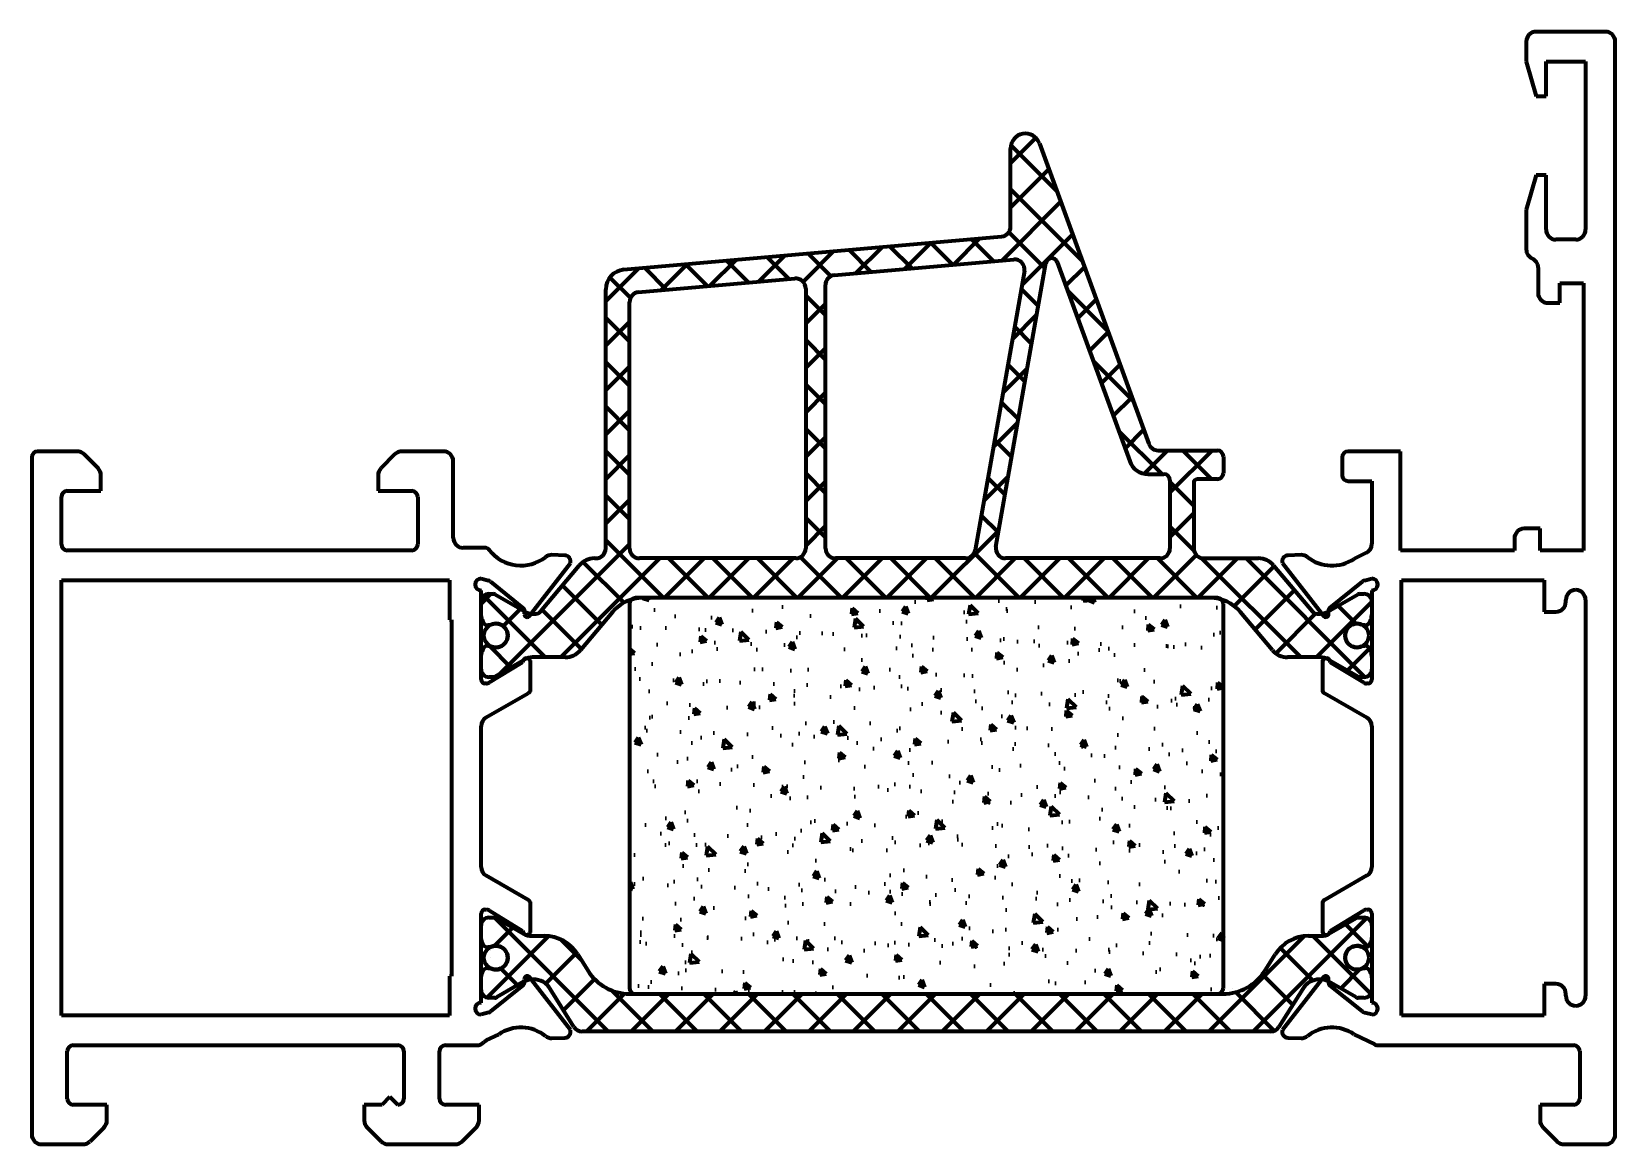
# Model space of a CAD drawing. Header units: millimetres. Extents: x 199.3 to 279.3, y 17.3 to 73.5.
import ezdxf

# ---------------------------------------------------------------- set-up
doc = ezdxf.new("R2010")
doc.units = ezdxf.units.MM

msp = doc.modelspace()

# ---------------------------------------------------------------- hatches: boundary and pattern name
at = {"lineweight": 100}
h = msp.add_hatch(dxfattribs=at)
h.set_pattern_fill('ANSI37', color=8, scale=0.5, angle=90, style=0)
edge = h.paths.add_edge_path()
edge.add_line((229.206, 61.508), (248.287, 63.177))
edge.add_arc((248.243, 63.675), 0.5, 275, 360)
edge.add_line((248.743, 63.675), (248.743, 67.628))
edge.add_arc((249.493, 67.628), 0.75, 20, 180, ccw=False)
edge.add_line((250.198, 67.884), (255.722, 52.707))
edge.add_arc((256.192, 52.878), 0.5, 200, 270)
edge.add_line((256.192, 52.378), (259.193, 52.378))
edge.add_arc((259.193, 52.078), 0.3, 0, 90, ccw=False)
edge.add_line((259.493, 52.078), (259.493, 51.228))
edge.add_arc((259.193, 51.228), 0.3, -90, 0, ccw=False)
edge.add_line((259.193, 50.928), (258.193, 50.928))
edge.add_arc((258.193, 50.728), 0.2, 90, 180)
edge.add_line((257.993, 50.728), (257.993, 47.428))
edge.add_arc((258.493, 47.428), 0.5, 180, 270)
edge.add_line((258.493, 46.928), (261.267, 46.928))
edge.add_arc((261.267, 45.928), 1, 40, 90, ccw=False)
edge.add_line((262.033, 46.57), (263.993, 44.235))
edge.add_arc((264.223, 44.428), 0.3, 220, 270)
edge.add_line((264.223, 44.128), (264.386, 44.128))
edge.add_arc((264.386, 44.928), 0.8, 270, 300)
edge.add_line((264.786, 44.235), (266.286, 45.101))
edge.add_arc((266.386, 44.928), 0.2, 90, 120, ccw=False)
edge.add_line((266.386, 45.128), (266.593, 45.128))
edge.add_arc((266.593, 44.728), 0.4, 0, 90, ccw=False)
edge.add_line((266.993, 44.728), (266.993, 44.128))
edge.add_arc((272.993, 43.028), 6.1, 169.61114, 172.59361)
edge.add_arc((266.647, 43.853), 0.3, 270, 352.59361, ccw=False)
edge.add_line((266.647, 43.553), (266.534, 43.553))
edge.add_arc((266.243, 43.028), 0.6, 61.04498, 298.95502)
edge.add_line((266.534, 42.503), (266.647, 42.503))
edge.add_arc((266.647, 42.203), 0.3, 7.40639, 90, ccw=False)
edge.add_arc((272.993, 43.028), 6.1, 187.40639, 190.38886)
edge.add_line((266.993, 41.928), (266.993, 41.328))
edge.add_arc((266.593, 41.328), 0.4, -90, 0, ccw=False)
edge.add_line((266.593, 40.928), (266.386, 40.928))
edge.add_arc((266.386, 41.128), 0.2, 240, 270, ccw=False)
edge.add_line((266.286, 40.954), (264.786, 41.821))
edge.add_arc((264.386, 41.128), 0.8, 60, 90)
edge.add_line((264.386, 41.928), (262.74, 41.928))
edge.add_arc((262.74, 42.928), 1, 220, 270, ccw=False)
edge.add_line((261.974, 42.285), (260.356, 44.213))
edge.add_arc((258.824, 42.928), 2, 40, 90)
edge.add_line((258.824, 44.928), (230.163, 44.928))
edge.add_arc((230.163, 42.928), 2, 90, 140)
edge.add_line((228.631, 44.213), (227.013, 42.285))
edge.add_arc((226.247, 42.928), 1, 270, 320, ccw=False)
edge.add_line((226.247, 41.928), (224.6, 41.928))
edge.add_arc((224.6, 41.128), 0.8, 90, 120)
edge.add_line((224.2, 41.821), (222.7, 40.954))
edge.add_arc((222.6, 41.128), 0.2, 270, 300, ccw=False)
edge.add_line((222.6, 40.928), (222.393, 40.928))
edge.add_arc((222.393, 41.328), 0.4, 180, 270, ccw=False)
edge.add_line((221.993, 41.328), (221.993, 41.928))
edge.add_arc((215.993, 43.028), 6.1, 349.61114, 352.59361)
edge.add_arc((222.34, 42.203), 0.3, 90, 172.59361, ccw=False)
edge.add_line((222.34, 42.503), (222.453, 42.503))
edge.add_arc((222.743, 43.028), 0.6, 241.04498, 478.95502)
edge.add_line((222.453, 43.553), (222.34, 43.553))
edge.add_arc((222.34, 43.853), 0.3, 187.40639, 270, ccw=False)
edge.add_arc((215.993, 43.028), 6.1, 7.40639, 10.38886)
edge.add_line((221.993, 44.128), (221.993, 44.728))
edge.add_arc((222.393, 44.728), 0.4, 90, 180, ccw=False)
edge.add_line((222.393, 45.128), (222.6, 45.128))
edge.add_arc((222.6, 44.928), 0.2, 60, 90, ccw=False)
edge.add_line((222.7, 45.101), (224.2, 44.235))
edge.add_arc((224.6, 44.928), 0.8, 240, 270)
edge.add_line((224.6, 44.128), (224.764, 44.128))
edge.add_arc((224.764, 44.428), 0.3, 270, 320)
edge.add_line((224.994, 44.235), (226.954, 46.57))
edge.add_arc((227.72, 45.928), 1, 90, 140, ccw=False)
edge.add_line((227.72, 46.928), (227.793, 46.928))
edge.add_arc((227.793, 47.428), 0.5, 270, 360)
edge.add_line((228.293, 47.428), (228.293, 60.511))
edge.add_arc((229.293, 60.511), 1, 95, 180, ccw=False)
edge = h.paths.add_edge_path(flags=16)
edge.add_arc((229.993, 59.87), 0.5, 95, 180, ccw=False)
edge.add_line((229.95, 60.368), (237.85, 61.059))
edge.add_arc((237.893, 60.561), 0.5, 0, 95, ccw=False)
edge.add_line((238.393, 60.561), (238.393, 47.428))
edge.add_arc((237.893, 47.428), 0.5, 270, 360, ccw=False)
edge.add_line((237.893, 46.928), (229.993, 46.928))
edge.add_arc((229.993, 47.428), 0.5, 180, 270, ccw=False)
edge.add_line((229.493, 47.428), (229.493, 59.87))
edge = h.paths.add_edge_path(flags=16)
edge.add_arc((250.822, 61.785), 0.3, 20, 170, ccw=False)
edge.add_line((251.104, 61.887), (254.762, 51.836))
edge.add_arc((255.702, 52.178), 1, 200, 270)
edge.add_line((255.702, 51.178), (256.493, 51.178))
edge.add_arc((256.493, 50.878), 0.3, 0, 90, ccw=False)
edge.add_line((256.793, 50.878), (256.793, 47.428))
edge.add_arc((256.293, 47.428), 0.5, -90, 0, ccw=False)
edge.add_line((256.293, 46.928), (248.493, 46.928))
edge.add_arc((248.493, 47.428), 0.5, 170, 270, ccw=False)
edge.add_line((248.001, 47.515), (250.526, 61.837))
edge = h.paths.add_edge_path(flags=16)
edge.add_line((246.462, 46.928), (239.893, 46.928))
edge.add_arc((239.893, 47.428), 0.5, 180, 270, ccw=False)
edge.add_line((239.393, 47.428), (239.393, 60.736))
edge.add_arc((239.893, 60.736), 0.5, 95, 180, ccw=False)
edge.add_line((239.85, 61.234), (248.905, 62.026))
edge.add_arc((248.949, 61.528), 0.5, -10, 95, ccw=False)
edge.add_line((249.441, 61.442), (246.955, 47.341))
edge.add_arc((246.462, 47.428), 0.5, 270, 350, ccw=False)
h = msp.add_hatch(dxfattribs=at)
h.set_pattern_fill('AR-CONC', color=8, scale=0.02, angle=-90, style=0)
edge = h.paths.add_edge_path()
edge.add_line((229.793, 24.928), (259.193, 24.928))
edge.add_arc((259.193, 25.228), 0.3, 270, 360)
edge.add_line((259.493, 25.228), (259.493, 44.628))
edge.add_arc((259.193, 44.628), 0.3, 360, 450)
edge.add_line((259.193, 44.928), (229.793, 44.928))
edge.add_arc((229.793, 44.628), 0.3, 90, 180)
edge.add_line((229.493, 44.628), (229.493, 25.228))
edge.add_arc((229.793, 25.228), 0.3, 180, 270)
h = msp.add_hatch(dxfattribs=at)
h.set_pattern_fill('ANSI37', color=8, scale=0.5, angle=90, style=0)
edge = h.paths.add_edge_path()
edge.add_line((264.429, 27.853), (263.801, 27.853))
edge.add_arc((263.801, 25.853), 2, 90, 148)
edge.add_line((262.104, 26.913), (261.599, 26.103))
edge.add_arc((259.478, 27.428), 2.5, -90, -32, ccw=False)
edge.add_line((259.478, 24.928), (229.508, 24.928))
edge.add_arc((229.508, 27.428), 2.5, 212, 270, ccw=False)
edge.add_line((227.388, 26.103), (226.882, 26.913))
edge.add_arc((225.186, 25.853), 2, 32, 90)
edge.add_line((225.186, 27.853), (224.557, 27.853))
edge.add_arc((224.557, 28.653), 0.8, -120, -90, ccw=False)
edge.add_line((224.157, 27.96), (222.787, 28.751))
edge.add_arc((222.687, 28.578), 0.2, 60, 90)
edge.add_line((222.687, 28.778), (222.393, 28.778))
edge.add_arc((222.393, 28.378), 0.4, 90, 180)
edge.add_line((221.993, 28.378), (221.993, 27.803))
edge.add_arc((216.531, 26.753), 5.562, 8.0898, 10.88066, ccw=False)
edge.add_arc((222.335, 27.578), 0.3, 188.0898, 270)
edge.add_line((222.335, 27.278), (222.453, 27.278))
edge.add_arc((222.743, 26.753), 0.6, -118.95502, 118.95502, ccw=False)
edge.add_line((222.453, 26.228), (222.335, 26.228))
edge.add_arc((222.335, 25.928), 0.3, 90, 171.9102)
edge.add_arc((216.531, 26.753), 5.563, -10.88066, -8.0898, ccw=False)
edge.add_line((221.993, 25.703), (221.993, 25.128))
edge.add_arc((222.393, 25.128), 0.4, 180, 270)
edge.add_line((222.393, 24.728), (222.687, 24.728))
edge.add_arc((222.687, 24.928), 0.2, -90, -60)
edge.add_line((222.787, 24.754), (224.157, 25.546))
edge.add_arc((224.557, 24.853), 0.8, 90, 120, ccw=False)
edge.add_line((224.557, 25.653), (224.639, 25.653))
edge.add_arc((224.639, 24.653), 1, 32, 90, ccw=False)
edge.add_line((225.487, 25.183), (226.686, 23.263))
edge.add_arc((227.11, 23.528), 0.5, 212, 270)
edge.add_line((227.11, 23.028), (261.876, 23.028))
edge.add_arc((261.876, 23.528), 0.5, -90, -32)
edge.add_line((262.3, 23.263), (263.5, 25.183))
edge.add_arc((264.348, 24.653), 1, 90, 148, ccw=False)
edge.add_line((264.348, 25.653), (264.429, 25.653))
edge.add_arc((264.429, 24.853), 0.8, 60, 90, ccw=False)
edge.add_line((264.829, 25.546), (266.199, 24.754))
edge.add_arc((266.299, 24.928), 0.2, 240, 270)
edge.add_line((266.299, 24.728), (266.593, 24.728))
edge.add_arc((266.593, 25.128), 0.4, -90, 0)
edge.add_line((266.993, 25.128), (266.993, 25.703))
edge.add_arc((272.456, 26.753), 5.563, 188.0898, 190.88066, ccw=False)
edge.add_arc((266.652, 25.928), 0.3, 8.0898, 90)
edge.add_line((266.652, 26.228), (266.534, 26.228))
edge.add_arc((266.243, 26.753), 0.6, -298.95502, -61.04498, ccw=False)
edge.add_line((266.534, 27.278), (266.652, 27.278))
edge.add_arc((266.652, 27.578), 0.3, -90, -8.0898)
edge.add_arc((272.456, 26.753), 5.562, 169.11934, 171.9102, ccw=False)
edge.add_line((266.993, 27.803), (266.993, 28.378))
edge.add_arc((266.593, 28.378), 0.4, 0, 90)
edge.add_line((266.593, 28.778), (266.299, 28.778))
edge.add_arc((266.299, 28.578), 0.2, 90, 120)
edge.add_line((266.199, 28.751), (264.829, 27.96))
edge.add_arc((264.429, 28.653), 0.8, -90, -60, ccw=False)

# ---------------------------------------------------------------- linework, layer by layer
at = {"lineweight": 100, "ltscale": 10}
for p, q in [((274.793, 73.028), (274.793, 72.028)), ((278.793, 73.528), (275.293, 73.528)), ((279.293, 17.828), (279.293, 73.028)), ((274.793, 72.028), (275.293, 70.278)), ((275.793, 70.278), (275.793, 72.028)), ((275.793, 72.028), (277.793, 72.028)), ((277.793, 72.028), (277.793, 63.528)), ((275.293, 70.278), (275.793, 70.278)), ((275.293, 66.278), (274.793, 64.528)), ((275.793, 66.278), (275.293, 66.278)), ((275.793, 63.528), (275.793, 66.278)), ((274.793, 64.528), (274.793, 62.528)), ((277.293, 63.028), (276.293, 63.028)), ((275.393, 61.612), (275.393, 60.326)), ((276.493, 59.826), (276.493, 60.826)), ((276.493, 60.826), (277.693, 60.826)), ((277.693, 60.826), (277.693, 47.326)), ((275.893, 59.826), (276.493, 59.826)), ((199.293, 52.028), (199.293, 17.828)), ((201.586, 52.328), (199.593, 52.328)), ((202.647, 51.474), (201.94, 52.181)), ((217.647, 52.181), (216.94, 51.474)), ((220.093, 52.328), (218, 52.328)), ((265.493, 52.028), (265.493, 51.128)), ((268.443, 52.328), (265.793, 52.328)), ((268.443, 47.326), (268.443, 52.328)), ((220.593, 47.958), (220.593, 51.828)), ((202.793, 50.328), (202.793, 51.121)), ((216.793, 51.121), (216.793, 50.328)), ((265.793, 50.828), (266.993, 50.828)), ((266.993, 50.828), (266.993, 47.653)), ((200.793, 47.628), (200.793, 50.028)), ((201.093, 50.328), (202.793, 50.328)), ((216.793, 50.328), (218.493, 50.328)), ((218.793, 50.028), (218.793, 47.628)), ((275.493, 48.426), (274.693, 48.426)), ((275.493, 47.326), (275.493, 48.426)), ((218.493, 47.328), (201.093, 47.328)), ((222.184, 47.458), (221.093, 47.458)), ((266.713, 47.204), (266.098, 46.902)), ((274.193, 47.326), (268.443, 47.326)), ((274.193, 47.926), (274.193, 47.326)), ((277.693, 47.326), (275.493, 47.326)), ((224.441, 44.016), (226.505, 46.683)), ((226.224, 47.077), (225.567, 47.095)), ((226.226, 47.076), (226.224, 47.077)), ((262.481, 46.683), (264.545, 44.016)), ((262.763, 47.077), (262.76, 47.076)), ((263.419, 47.095), (262.763, 47.077)), ((200.793, 23.828), (200.793, 45.828)), ((200.793, 45.828), (220.393, 45.828)), ((220.393, 45.828), (220.393, 43.828)), ((221.993, 45.905), (222.348, 45.809)), ((222.468, 45.751), (224.111, 44.429)), ((264.875, 44.429), (266.518, 45.751)), ((266.638, 45.809), (266.993, 45.905)), ((268.493, 23.828), (268.493, 45.828)), ((268.493, 45.828), (275.693, 45.828)), ((275.693, 45.828), (275.693, 44.228)), ((221.993, 40.805), (221.993, 45.305)), ((266.993, 45.305), (266.993, 40.805)), ((276.793, 44.728), (276.793, 44.828)), ((277.293, 45.328), (277.293, 45.328)), ((277.793, 44.828), (277.793, 24.828)), ((224.186, 44.266), (224.18, 44.11)), ((264.806, 44.11), (264.801, 44.266)), ((275.693, 44.228), (276.293, 44.228)), ((220.393, 43.828), (220.493, 43.828)), ((220.493, 43.828), (220.493, 25.828)), ((224.093, 41.671), (222.417, 40.649)), ((224.493, 40.293), (224.493, 41.677)), ((264.493, 41.677), (264.493, 40.293)), ((266.569, 40.649), (264.893, 41.671)), ((222.261, 40.605), (222.193, 40.605)), ((222.244, 38.887), (224.388, 40.117)), ((224.388, 40.117), (224.388, 40.117)), ((264.598, 40.117), (264.599, 40.117)), ((264.599, 40.117), (266.742, 38.887)), ((266.793, 40.605), (266.725, 40.605)), ((221.993, 31.332), (221.993, 38.454)), ((266.993, 38.454), (266.993, 31.332)), ((224.388, 29.668), (222.244, 30.898)), ((266.742, 30.898), (264.599, 29.668)), ((224.388, 29.668), (224.388, 29.668)), ((264.599, 29.668), (264.598, 29.668)), ((221.993, 24.481), (221.993, 28.981)), ((222.193, 29.181), (222.261, 29.181)), ((222.417, 29.137), (224.093, 28.114)), ((224.493, 28.108), (224.493, 29.492)), ((264.493, 29.492), (264.493, 28.108)), ((264.893, 28.114), (266.569, 29.137)), ((266.725, 29.181), (266.793, 29.181)), ((266.993, 28.981), (266.993, 24.481)), ((220.493, 25.828), (220.393, 25.828)), ((220.393, 25.828), (220.393, 23.828)), ((224.18, 25.675), (224.186, 25.52)), ((226.505, 23.103), (224.441, 25.769)), ((264.545, 25.769), (262.481, 23.103)), ((264.801, 25.52), (264.806, 25.675)), ((224.111, 25.357), (222.468, 24.035)), ((266.518, 24.035), (264.875, 25.357)), ((276.293, 25.428), (275.693, 25.428)), ((275.693, 25.428), (275.693, 23.828)), ((276.793, 24.828), (276.793, 24.928)), ((277.293, 24.328), (277.293, 24.328)), ((220.393, 23.828), (200.793, 23.828)), ((222.368, 23.981), (221.993, 23.881)), ((266.993, 23.881), (266.638, 23.976)), ((275.693, 23.828), (268.493, 23.828)), ((222.273, 22.582), (222.889, 22.883)), ((225.567, 22.69), (226.224, 22.709)), ((226.224, 22.709), (226.234, 22.709)), ((262.76, 22.709), (262.763, 22.709)), ((262.763, 22.709), (263.419, 22.69)), ((266.098, 22.883), (267.126, 22.379)), ((201.093, 19.628), (201.093, 22.028)), ((201.393, 22.328), (217.793, 22.328)), ((218.093, 22.028), (218.093, 19.628)), ((219.893, 19.628), (219.893, 22.028)), ((220.193, 22.328), (221.775, 22.328)), ((267.347, 22.328), (277.193, 22.328)), ((277.493, 22.028), (277.493, 19.628)), ((203.093, 19.328), (201.393, 19.328)), ((203.093, 18.535), (203.093, 19.328)), ((216.993, 19.328), (216.093, 19.328)), ((216.093, 19.328), (216.093, 18.535)), ((217.393, 19.728), (216.993, 19.328)), ((217.793, 19.328), (217.393, 19.728)), ((221.893, 19.328), (220.193, 19.328)), ((221.893, 18.535), (221.893, 19.328)), ((277.193, 19.328), (275.493, 19.328)), ((275.493, 19.328), (275.493, 18.535)), ((202.24, 17.474), (202.947, 18.181)), ((216.24, 18.181), (216.947, 17.474)), ((221.04, 17.474), (221.747, 18.181)), ((275.64, 18.181), (276.347, 17.474)), ((199.793, 17.328), (201.886, 17.328)), ((217.3, 17.328), (220.686, 17.328)), ((276.7, 17.328), (278.793, 17.328))]:
    msp.add_line(p, q, dxfattribs=at)
at = {"color": 8, "lineweight": 100}
for p, q in [((248.743, 63.675), (248.743, 67.628)), ((250.198, 67.884), (255.722, 52.707)), ((229.206, 61.508), (248.287, 63.177)), ((239.85, 61.234), (248.905, 62.026)), ((248.001, 47.515), (250.526, 61.837)), ((251.104, 61.887), (254.762, 51.836)), ((229.95, 60.368), (237.85, 61.059)), ((249.441, 61.442), (246.955, 47.341)), ((228.293, 47.428), (228.293, 60.511)), ((238.393, 60.561), (238.393, 47.428)), ((239.393, 47.428), (239.393, 60.736)), ((229.493, 47.428), (229.493, 59.87)), ((256.192, 52.378), (259.193, 52.378)), ((259.493, 52.078), (259.493, 51.228)), ((255.702, 51.178), (256.493, 51.178)), ((256.793, 50.878), (256.793, 47.428)), ((257.993, 50.728), (257.993, 47.428)), ((259.193, 50.928), (258.193, 50.928)), ((224.994, 44.235), (226.954, 46.57)), ((227.72, 46.928), (227.793, 46.928)), ((237.893, 46.928), (229.993, 46.928)), ((246.462, 46.928), (239.893, 46.928)), ((256.293, 46.928), (248.493, 46.928)), ((258.493, 46.928), (261.267, 46.928)), ((262.033, 46.57), (263.993, 44.235)), ((222.393, 45.128), (222.6, 45.128)), ((222.7, 45.101), (224.2, 44.235)), ((259.193, 44.928), (229.793, 44.928)), ((258.824, 44.928), (230.163, 44.928)), ((264.786, 44.235), (266.286, 45.101)), ((266.386, 45.128), (266.593, 45.128)), ((221.993, 44.128), (221.993, 44.728)), ((224.6, 44.128), (224.764, 44.128)), ((228.631, 44.213), (227.013, 42.285)), ((229.493, 44.628), (229.493, 25.228)), ((259.493, 25.228), (259.493, 44.628)), ((261.974, 42.285), (260.356, 44.213)), ((264.223, 44.128), (264.386, 44.128)), ((266.993, 44.728), (266.993, 44.128)), ((222.453, 43.553), (222.34, 43.553)), ((266.647, 43.553), (266.534, 43.553)), ((222.34, 42.503), (222.453, 42.503)), ((266.534, 42.503), (266.647, 42.503)), ((221.993, 41.328), (221.993, 41.928)), ((224.2, 41.821), (222.7, 40.954)), ((226.247, 41.928), (224.6, 41.928)), ((264.386, 41.928), (262.74, 41.928)), ((266.286, 40.954), (264.786, 41.821)), ((266.993, 41.928), (266.993, 41.328)), ((222.6, 40.928), (222.393, 40.928)), ((266.593, 40.928), (266.386, 40.928)), ((221.993, 27.803), (221.993, 28.378)), ((222.393, 28.778), (222.687, 28.778)), ((222.787, 28.751), (224.157, 27.96)), ((264.829, 27.96), (266.199, 28.751)), ((266.299, 28.778), (266.593, 28.778)), ((266.993, 28.378), (266.993, 27.803)), ((222.453, 27.278), (222.335, 27.278)), ((224.557, 27.853), (225.186, 27.853)), ((263.801, 27.853), (264.429, 27.853)), ((266.652, 27.278), (266.534, 27.278)), ((226.882, 26.913), (227.388, 26.103)), ((261.599, 26.103), (262.104, 26.913)), ((221.993, 25.128), (221.993, 25.703)), ((222.335, 26.228), (222.453, 26.228)), ((224.639, 25.653), (224.557, 25.653)), ((264.429, 25.653), (264.348, 25.653)), ((266.534, 26.228), (266.652, 26.228)), ((266.993, 25.703), (266.993, 25.128)), ((224.157, 25.546), (222.787, 24.754)), ((226.686, 23.263), (225.487, 25.183)), ((229.508, 24.928), (259.478, 24.928)), ((229.793, 24.928), (259.193, 24.928)), ((263.5, 25.183), (262.3, 23.263)), ((266.199, 24.754), (264.829, 25.546)), ((222.687, 24.728), (222.393, 24.728)), ((266.593, 24.728), (266.299, 24.728)), ((261.876, 23.028), (227.11, 23.028))]:
    msp.add_line(p, q, dxfattribs=at)
for centre in [(222.743, 43.028), (266.243, 43.028), (222.743, 26.753), (266.243, 26.753)]:
    msp.add_circle(centre, 0.6, dxfattribs=at)
at = {"lineweight": 100, "ltscale": 10}
for centre, radius, start, end in [((275.293, 73.028), 0.5, 90, 180), ((278.793, 73.028), 0.5, 360, 90), ((276.293, 63.528), 0.5, 180, 270), ((277.293, 63.528), 0.5, 270, 360), ((275.293, 62.528), 0.5, 180, 246.4225), ((274.893, 61.612), 0.5, 360, 66.4225), ((275.893, 60.326), 0.5, 180, 270), ((199.593, 52.028), 0.3, 90, 180), ((201.586, 51.828), 0.5, 45, 90), ((218, 51.828), 0.5, 90, 135), ((220.093, 51.828), 0.5, 0, 90), ((265.793, 52.028), 0.3, 90, 180), ((202.293, 51.121), 0.5, 0, 45), ((217.293, 51.121), 0.5, 135, 180), ((265.793, 51.128), 0.3, 180, 270), ((201.093, 50.028), 0.3, 90, 180), ((218.493, 50.028), 0.3, 360, 90), ((274.693, 47.926), 0.5, 90, 180), ((201.093, 47.628), 0.3, 180, 270), ((218.493, 47.628), 0.3, 270, 360), ((221.093, 47.958), 0.5, 180, 270), ((222.184, 47.158), 0.3, 37.57117, 90), ((224.007, 48.56), 2, 217.57117, 308.19423), ((266.493, 47.653), 0.5, 296.12703, 0), ((225.553, 46.595), 0.5, 88.37625, 128.19423), ((226.221, 46.776), 0.3, 341.74858, 88.86602), ((262.766, 46.776), 0.3, 91.13398, 198.25142), ((263.433, 46.595), 0.5, 51.80577, 91.62375), ((264.979, 48.56), 2, 231.80577, 303.99705), ((221.993, 45.605), 0.3, 90, 270), ((222.28, 45.517), 0.3, 51.17602, 76.87288), ((266.706, 45.517), 0.3, 103.12712, 128.82398), ((266.993, 45.605), 0.3, 270, 90), ((277.293, 44.828), 0.5, 90, 180), ((277.293, 44.828), 0.5, 0, 90), ((223.986, 44.273), 0.2, 358, 51.17602), ((224.326, 44.105), 0.146, 178, 322.25392), ((264.661, 44.105), 0.146, 217.74608, 2), ((265, 44.273), 0.2, 128.82398, 182), ((276.293, 44.728), 0.5, 270, 0), ((224.293, 41.677), 0.2, 0, 181.77363), ((264.693, 41.677), 0.2, 358.22637, 180), ((222.193, 40.805), 0.2, 180, 270), ((266.793, 40.805), 0.2, 270, 360), ((222.261, 40.905), 0.3, 270, 301.38013), ((224.293, 40.293), 0.2, 298.30547, 0), ((264.693, 40.293), 0.2, 180, 241.69453), ((266.725, 40.905), 0.3, 238.61987, 270), ((222.493, 38.454), 0.5, 119.84688, 180), ((266.493, 38.454), 0.5, 0, 60.15312), ((222.493, 31.332), 0.5, 180, 240.15312), ((266.493, 31.332), 0.5, 299.84688, 0), ((224.293, 29.492), 0.2, 0, 61.69453), ((264.693, 29.492), 0.2, 118.30547, 180), ((222.193, 28.981), 0.2, 90, 180), ((222.261, 28.881), 0.3, 58.61987, 90), ((266.725, 28.881), 0.3, 90, 121.38013), ((266.793, 28.981), 0.2, 0, 90), ((224.293, 28.108), 0.2, 178.22637, 0), ((264.693, 28.108), 0.2, 180, 1.77363), ((224.326, 25.68), 0.146, 37.74608, 182), ((264.661, 25.68), 0.146, 358, 142.25392), ((223.986, 25.513), 0.2, 308.82398, 2), ((265, 25.513), 0.2, 178, 231.17602), ((276.293, 24.928), 0.5, 0, 90), ((277.293, 24.828), 0.5, 180, 270), ((277.293, 24.828), 0.5, 270, 0), ((221.993, 24.181), 0.3, 90, 270), ((222.28, 24.268), 0.3, 287, 308.82398), ((266.706, 24.268), 0.3, 231.17602, 256.87288), ((266.993, 24.181), 0.3, 270, 90), ((224.007, 21.225), 2, 51.80577, 123.99705), ((264.979, 21.225), 2, 56.00295, 128.19423), ((221.775, 22.828), 0.5, 270, 315.96539), ((222.494, 22.133), 0.5, 116.12703, 135.96539), ((225.553, 23.19), 0.5, 231.80577, 271.62375), ((226.221, 23.009), 0.3, 272.60541, 18.25142), ((262.766, 23.009), 0.3, 161.74858, 268.86602), ((263.433, 23.19), 0.5, 268.37625, 308.19423), ((201.393, 22.028), 0.3, 90, 180), ((217.793, 22.028), 0.3, 360, 90), ((220.193, 22.028), 0.3, 90, 180), ((267.347, 22.828), 0.5, 243.87297, 270), ((277.193, 22.028), 0.3, 0, 90), ((201.393, 19.628), 0.3, 180, 270), ((217.793, 19.628), 0.3, 270, 0), ((220.193, 19.628), 0.3, 180, 270), ((277.193, 19.628), 0.3, 270, 360), ((202.593, 18.535), 0.5, 315, 360), ((216.593, 18.535), 0.5, 180, 225), ((221.393, 18.535), 0.5, 315, 0), ((275.993, 18.535), 0.5, 180, 225), ((199.793, 17.828), 0.5, 180, 270), ((278.793, 17.828), 0.5, 270, 0), ((201.886, 17.828), 0.5, 270, 315), ((217.3, 17.828), 0.5, 225, 270), ((220.686, 17.828), 0.5, 270, 315), ((276.7, 17.828), 0.5, 225, 270)]:
    msp.add_arc(centre, radius, start, end, dxfattribs=at)
at = {"color": 8, "lineweight": 100}
for centre, radius, start, end in [((249.493, 67.628), 0.75, 20, 180), ((248.243, 63.675), 0.5, 275, 0), ((248.949, 61.528), 0.5, 350, 95), ((250.822, 61.785), 0.3, 20, 170), ((229.293, 60.511), 1, 95, 180), ((237.893, 60.561), 0.5, 0, 95), ((239.893, 60.736), 0.5, 95, 180), ((229.993, 59.87), 0.5, 95, 180), ((256.192, 52.878), 0.5, 200, 270), ((259.193, 52.078), 0.3, 0, 90), ((255.702, 52.178), 1, 200, 270), ((259.193, 51.228), 0.3, 270, 0), ((256.493, 50.878), 0.3, 0, 90), ((258.193, 50.728), 0.2, 90, 180), ((227.793, 47.428), 0.5, 270, 360), ((229.993, 47.428), 0.5, 180, 270), ((237.893, 47.428), 0.5, 270, 360), ((239.893, 47.428), 0.5, 180, 270), ((246.462, 47.428), 0.5, 270, 350), ((248.493, 47.428), 0.5, 170, 270), ((256.293, 47.428), 0.5, 270, 0), ((258.493, 47.428), 0.5, 180, 270), ((227.72, 45.928), 1, 90, 140), ((261.267, 45.928), 1, 40, 90), ((222.393, 44.728), 0.4, 90, 180), ((222.6, 44.928), 0.2, 60, 90), ((230.163, 42.928), 2, 90, 140), ((229.793, 44.628), 0.3, 90, 180), ((258.824, 42.928), 2, 40, 90), ((259.193, 44.628), 0.3, 360, 90), ((266.386, 44.928), 0.2, 90, 120), ((266.593, 44.728), 0.4, 0, 90), ((215.993, 43.028), 6.1, 7.40639, 10.38886), ((224.6, 44.928), 0.8, 240, 270), ((224.764, 44.428), 0.3, 270, 320), ((264.223, 44.428), 0.3, 220, 270), ((264.386, 44.928), 0.8, 270, 300), ((272.993, 43.028), 6.1, 169.61114, 172.59361), ((222.34, 43.853), 0.3, 187.40639, 270), ((222.743, 43.028), 0.6, 241.04498, 118.95502), ((266.243, 43.028), 0.6, 61.04498, 298.95502), ((266.647, 43.853), 0.3, 270, 352.59361), ((222.34, 42.203), 0.3, 90, 172.59361), ((266.647, 42.203), 0.3, 7.40639, 90), ((215.993, 43.028), 6.1, 349.61114, 352.59361), ((224.6, 41.128), 0.8, 90, 120), ((226.247, 42.928), 1, 270, 320), ((262.74, 42.928), 1, 220, 270), ((264.386, 41.128), 0.8, 60, 90), ((272.993, 43.028), 6.1, 187.40639, 190.38886), ((222.393, 41.328), 0.4, 180, 270), ((222.6, 41.128), 0.2, 270, 300), ((266.386, 41.128), 0.2, 240, 270), ((266.593, 41.328), 0.4, 270, 0), ((222.393, 28.378), 0.4, 90, 180), ((222.687, 28.578), 0.2, 60, 90), ((266.299, 28.578), 0.2, 90, 120), ((266.593, 28.378), 0.4, 360, 90), ((216.531, 26.753), 5.562, 8.0898, 10.88066), ((222.335, 27.578), 0.3, 188.0898, 270), ((222.743, 26.753), 0.6, 241.04498, 118.95502), ((224.557, 28.653), 0.8, 240, 270), ((225.186, 25.853), 2, 32, 90), ((263.801, 25.853), 2, 90, 148), ((264.429, 28.653), 0.8, 270, 300), ((266.243, 26.753), 0.6, 61.04498, 298.95502), ((266.652, 27.578), 0.3, 270, 351.9102), ((272.456, 26.753), 5.562, 169.11934, 171.9102), ((216.531, 26.753), 5.563, 349.11934, 351.9102), ((222.335, 25.928), 0.3, 90, 171.9102), ((224.557, 24.853), 0.8, 90, 120), ((224.639, 24.653), 1, 32, 90), ((229.508, 27.428), 2.5, 212, 270), ((259.478, 27.428), 2.5, 270, 328), ((264.348, 24.653), 1, 90, 148), ((264.429, 24.853), 0.8, 60, 90), ((266.652, 25.928), 0.3, 8.0898, 90), ((272.456, 26.753), 5.563, 188.0898, 190.88066), ((222.393, 25.128), 0.4, 180, 270), ((229.793, 25.228), 0.3, 180, 270), ((259.193, 25.228), 0.3, 270, 360), ((266.593, 25.128), 0.4, 270, 0), ((222.687, 24.928), 0.2, 270, 300), ((266.299, 24.928), 0.2, 240, 270), ((227.11, 23.528), 0.5, 212, 270), ((261.876, 23.528), 0.5, 270, 328)]:
    msp.add_arc(centre, radius, start, end, dxfattribs=at)

doc.saveas('drawing.dxf')
